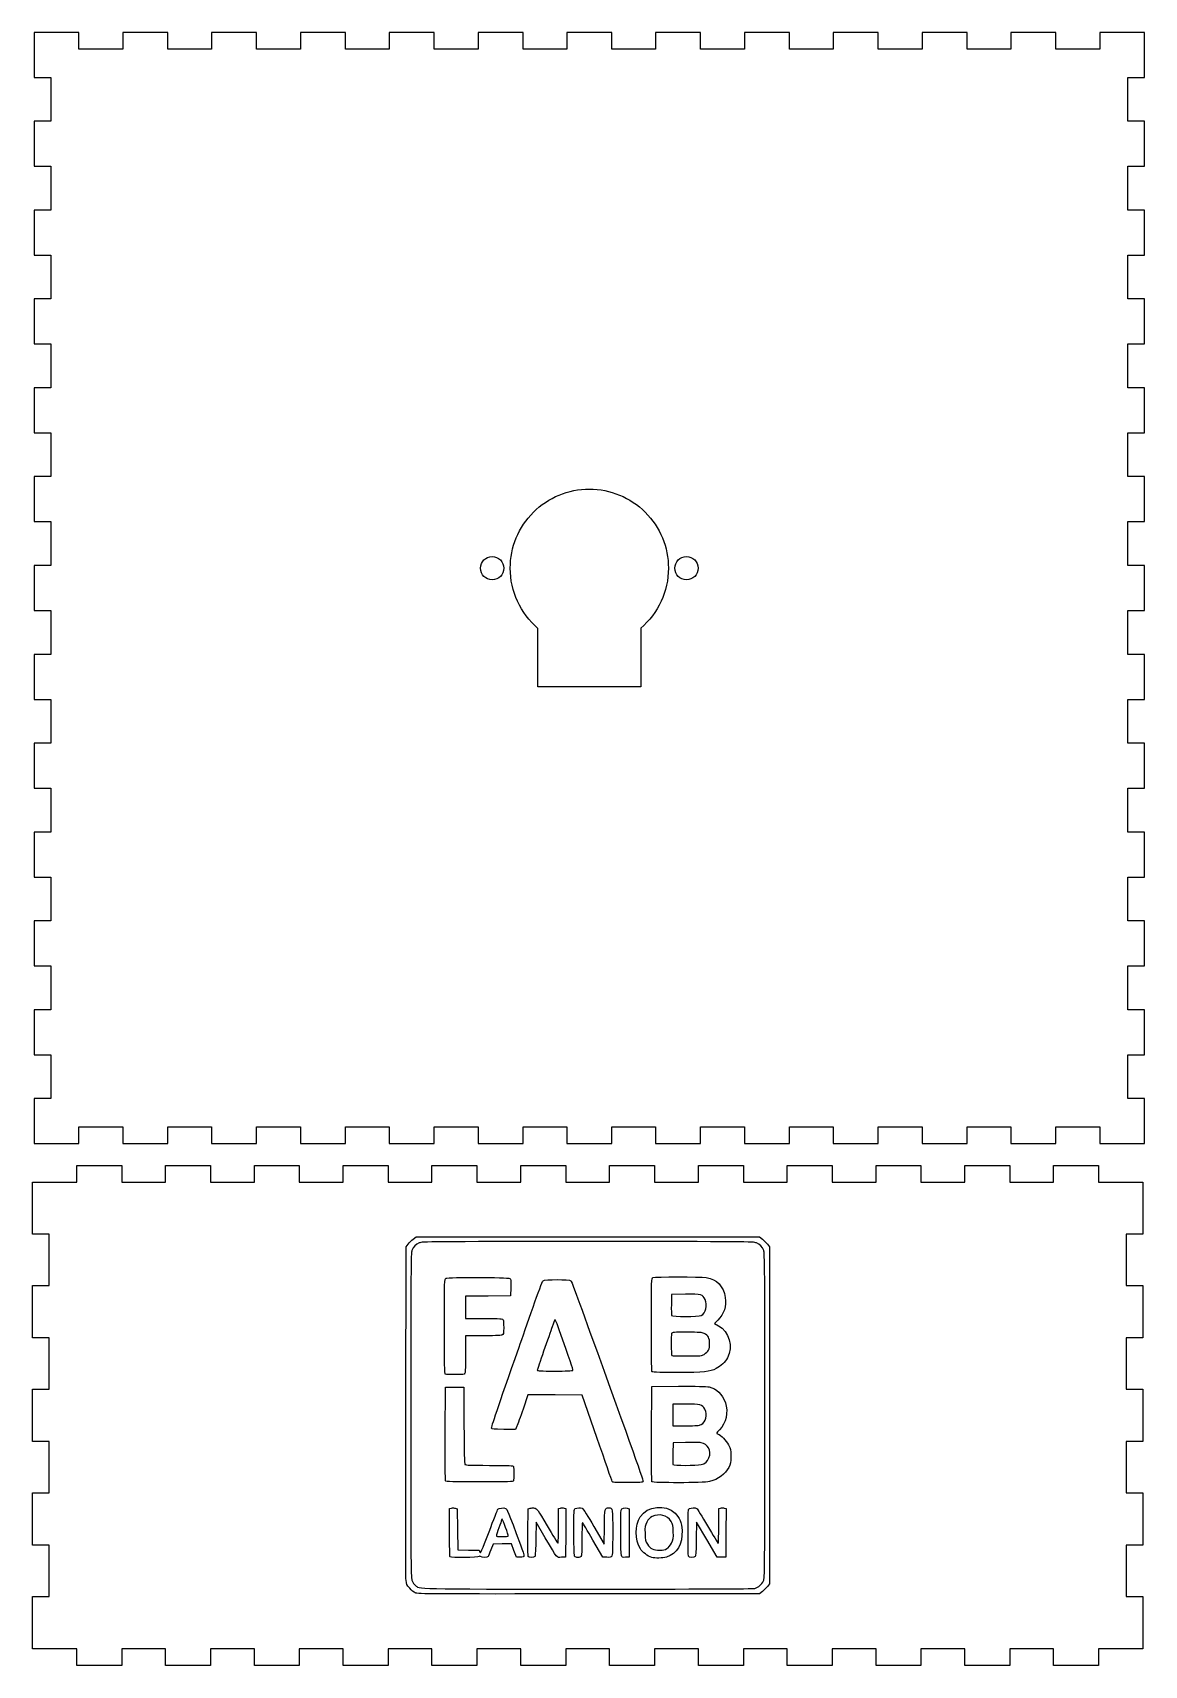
# Model space of a CAD drawing. Extents: x -71 to 335, y -158 to 346.
# Drawn here: x -70.6 to 129.7, y -157.8 to 136.2 of the extents above; entities that cross this region are included whole.
import ezdxf

# ---------------------------------------------------------------- set-up
doc = ezdxf.new("R2010")
doc.units = 0
doc.layers.add('Calque_1', color=7, linetype='CONTINUOUS')

msp = doc.modelspace()

# ---------------------------------------------------------------- linework, layer by layer
at = {"layer": 'Calque_1', "color": 1}
for p, q in [((-70.327493, 136.17101), (-70.327493, 128.12085)), ((-62.277339, 136.17101), (-70.327493, 136.17101)), ((-62.277339, 133.17067), (-62.277339, 136.17101)), ((-46.277281, 136.17101), (-54.377561, 136.17101)), ((-54.377561, 136.17101), (-54.377561, 133.17067)), ((-46.277281, 133.17067), (-46.277281, 136.17101)), ((-30.277225, 136.17101), (-38.377506, 136.17101)), ((-38.377506, 136.17101), (-38.377506, 133.17067)), ((-30.277225, 133.17067), (-30.277225, 136.17101)), ((-14.277167, 136.17101), (-22.377449, 136.17101)), ((-22.377449, 136.17101), (-22.377449, 133.17067)), ((-14.277167, 133.17067), (-14.277167, 136.17101)), ((1.722375, 136.17101), (-6.377389, 136.17101)), ((-6.377389, 136.17101), (-6.377389, 133.17067)), ((1.722375, 133.17067), (1.722375, 136.17101)), ((17.722429, 136.17101), (9.622665, 136.17101)), ((9.622665, 136.17101), (9.622665, 133.17067)), ((17.722429, 133.17067), (17.722429, 136.17101)), ((33.722486, 136.17101), (25.622723, 136.17101)), ((25.622723, 136.17101), (25.622723, 133.17067)), ((33.722486, 133.17067), (33.722486, 136.17101)), ((49.722541, 136.17101), (41.622778, 136.17101)), ((41.622778, 136.17101), (41.622778, 133.17067)), ((49.722541, 133.17067), (49.722541, 136.17101)), ((65.722599, 136.17101), (57.622835, 136.17101)), ((57.622835, 136.17101), (57.622835, 133.17067)), ((65.722599, 133.17067), (65.722599, 136.17101)), ((81.722657, 136.17101), (73.622375, 136.17101)), ((73.622375, 136.17101), (73.622375, 133.17067)), ((81.722657, 133.17067), (81.722657, 136.17101)), ((97.722695, 136.17101), (89.622432, 136.17101)), ((89.622432, 136.17101), (89.622432, 133.17067)), ((97.722695, 133.17067), (97.722695, 136.17101)), ((113.72274, 136.17101), (105.62246, 136.17101)), ((105.62246, 136.17101), (105.62246, 133.17067)), ((113.72274, 133.17067), (113.72274, 136.17101)), ((129.67267, 136.17101), (121.62252, 136.17101)), ((121.62252, 136.17101), (121.62252, 133.17067)), ((129.67267, 128.12085), (129.67267, 136.17101)), ((-54.377561, 133.17067), (-62.277339, 133.17067)), ((-38.377506, 133.17067), (-46.277281, 133.17067)), ((-22.377449, 133.17067), (-30.277225, 133.17067)), ((-6.377389, 133.17067), (-14.277167, 133.17067)), ((9.622665, 133.17067), (1.722375, 133.17067)), ((25.622723, 133.17067), (17.722429, 133.17067)), ((41.622778, 133.17067), (33.722486, 133.17067)), ((57.622835, 133.17067), (49.722541, 133.17067)), ((73.622375, 133.17067), (65.722599, 133.17067)), ((89.622432, 133.17067), (81.722657, 133.17067)), ((105.62246, 133.17067), (97.722695, 133.17067)), ((121.62252, 133.17067), (113.72274, 133.17067)), ((-70.327493, 128.12085), (-67.327158, 128.12085)), ((-67.327158, 128.12085), (-67.327158, 120.22056)), ((126.67234, 120.22056), (126.67234, 128.12085)), ((126.67234, 128.12085), (129.67267, 128.12085)), ((-67.327158, 120.22056), (-70.327493, 120.22056)), ((-70.327493, 120.22056), (-70.327493, 112.12079)), ((129.67267, 120.22056), (126.67234, 120.22056)), ((129.67267, 112.12079), (129.67267, 120.22056)), ((-70.327493, 112.12079), (-67.327158, 112.12079)), ((-67.327158, 112.12079), (-67.327158, 104.22102)), ((126.67234, 104.22102), (126.67234, 112.12079)), ((126.67234, 112.12079), (129.67267, 112.12079)), ((-67.327158, 104.22102), (-70.327493, 104.22102)), ((-70.327493, 104.22102), (-70.327493, 96.12074)), ((129.67267, 104.22102), (126.67234, 104.22102)), ((129.67267, 96.12074), (129.67267, 104.22102)), ((-70.327493, 96.12074), (-67.327158, 96.12074)), ((-67.327158, 96.12074), (-67.327158, 88.22096)), ((126.67234, 88.22096), (126.67234, 96.12074)), ((126.67234, 96.12074), (129.67267, 96.12074)), ((-67.327158, 88.22096), (-70.327493, 88.22096)), ((-70.327493, 88.22096), (-70.327493, 80.12068)), ((129.67267, 88.22096), (126.67234, 88.22096)), ((129.67267, 80.12068), (129.67267, 88.22096)), ((-70.327493, 80.12068), (-67.327158, 80.12068)), ((-67.327158, 80.12068), (-67.327158, 72.22091)), ((126.67234, 72.22091), (126.67234, 80.12068)), ((126.67234, 80.12068), (129.67267, 80.12068)), ((-67.327158, 72.22091), (-70.327493, 72.22091)), ((-70.327493, 72.22091), (-70.327493, 64.12062)), ((129.67267, 72.22091), (126.67234, 72.22091)), ((129.67267, 64.12062), (129.67267, 72.22091)), ((-70.327493, 64.12062), (-67.327158, 64.12062)), ((-67.327158, 64.12062), (-67.327158, 56.22085)), ((126.67234, 56.22085), (126.67234, 64.12062)), ((126.67234, 64.12062), (129.67267, 64.12062)), ((-67.327158, 56.22085), (-70.327493, 56.22085)), ((-70.327493, 56.22085), (-70.327493, 48.12057)), ((129.67267, 56.22085), (126.67234, 56.22085)), ((129.67267, 48.12057), (129.67267, 56.22085)), ((29.672604, 53.98791), (29.672604, 53.98791)), ((-70.327493, 48.12057), (-67.327158, 48.12057)), ((-67.327158, 48.12057), (-67.327158, 40.22079)), ((126.67234, 40.22079), (126.67234, 48.12057)), ((126.67234, 48.12057), (129.67267, 48.12057)), ((12.17238, 41.83775), (12.17238, 41.83775)), ((47.172828, 41.83775), (47.172828, 41.83775)), ((-67.327158, 40.22079), (-70.327493, 40.22079)), ((-70.327493, 40.22079), (-70.327493, 32.12103)), ((129.67267, 40.22079), (126.67234, 40.22079)), ((129.67267, 32.12103), (129.67267, 40.22079)), ((-70.327493, 32.12103), (-67.327158, 32.12103)), ((-67.327158, 32.12103), (-67.327158, 24.22074)), ((126.67234, 24.22074), (126.67234, 32.12103)), ((126.67234, 32.12103), (129.67267, 32.12103)), ((38.922686, 28.92019), (38.922686, 18.3534)), ((-67.327158, 24.22074), (-70.327493, 24.22074)), ((-70.327493, 24.22074), (-70.327493, 16.12098)), ((129.67267, 24.22074), (126.67234, 24.22074)), ((129.67267, 16.12098), (129.67267, 24.22074)), ((38.922686, 18.3534), (20.422522, 18.3534)), ((-70.327493, 16.12098), (-67.327158, 16.12098)), ((-67.327158, 16.12098), (-67.327158, 8.22068)), ((126.67234, 8.22068), (126.67234, 16.12098)), ((126.67234, 16.12098), (129.67267, 16.12098)), ((-67.327158, 8.22068), (-70.327493, 8.22068)), ((-70.327493, 8.22068), (-70.327493, 0.12091)), ((129.67267, 8.22068), (126.67234, 8.22068)), ((129.67267, 0.12091), (129.67267, 8.22068)), ((-70.327493, 0.12091), (-67.327158, 0.12091)), ((-67.327158, 0.12091), (-67.327158, -7.77939)), ((126.67234, -7.77939), (126.67234, 0.12091)), ((126.67234, 0.12091), (129.67267, 0.12091)), ((-67.327158, -7.77939), (-70.327493, -7.77939)), ((-70.327493, -7.77939), (-70.327493, -15.87915)), ((129.67267, -7.77939), (126.67234, -7.77939)), ((129.67267, -15.87915), (129.67267, -7.77939)), ((-70.327493, -15.87915), (-67.327158, -15.87915)), ((-67.327158, -15.87915), (-67.327158, -23.77943)), ((126.67234, -23.77943), (126.67234, -15.87915)), ((126.67234, -15.87915), (129.67267, -15.87915)), ((-67.327158, -23.77943), (-70.327493, -23.77943)), ((-70.327493, -23.77943), (-70.327493, -31.8792)), ((129.67267, -23.77943), (126.67234, -23.77943)), ((129.67267, -31.8792), (129.67267, -23.77943)), ((-70.327493, -31.8792), (-67.327158, -31.8792)), ((-67.327158, -31.8792), (-67.327158, -39.77897)), ((126.67234, -39.77897), (126.67234, -31.8792)), ((126.67234, -31.8792), (129.67267, -31.8792)), ((-67.327158, -39.77897), (-70.327493, -39.77897)), ((-70.327493, -39.77897), (-70.327493, -47.87926)), ((129.67267, -39.77897), (126.67234, -39.77897)), ((129.67267, -47.87926), (129.67267, -39.77897)), ((-70.327493, -47.87926), (-67.327158, -47.87926)), ((-67.327158, -47.87926), (-67.327158, -55.77904)), ((126.67234, -55.77904), (126.67234, -47.87926)), ((126.67234, -47.87926), (129.67267, -47.87926)), ((-67.327158, -55.77904), (-70.327493, -55.77904)), ((-70.327493, -55.77904), (-70.327493, -63.82919)), ((129.67267, -55.77904), (126.67234, -55.77904)), ((129.67267, -63.82919), (129.67267, -55.77904)), ((-62.277339, -63.82919), (-62.277339, -60.82938)), ((-62.277339, -60.82938), (-54.377561, -60.82938)), ((-54.377561, -60.82938), (-54.377561, -63.82919)), ((-46.277281, -63.82919), (-46.277281, -60.82938)), ((-46.277281, -60.82938), (-38.377506, -60.82938)), ((-38.377506, -60.82938), (-38.377506, -63.82919)), ((-30.277225, -63.82919), (-30.277225, -60.82938)), ((-30.277225, -60.82938), (-22.377449, -60.82938)), ((-22.377449, -60.82938), (-22.377449, -63.82919)), ((-14.277167, -63.82919), (-14.277167, -60.82938)), ((-14.277167, -60.82938), (-6.377389, -60.82938)), ((-6.377389, -60.82938), (-6.377389, -63.82919)), ((1.722375, -63.82919), (1.722375, -60.82938)), ((1.722375, -60.82938), (9.622665, -60.82938)), ((9.622665, -60.82938), (9.622665, -63.82919)), ((17.722429, -63.82919), (17.722429, -60.82938)), ((17.722429, -60.82938), (25.622723, -60.82938)), ((25.622723, -60.82938), (25.622723, -63.82919)), ((33.722486, -63.82919), (33.722486, -60.82938)), ((33.722486, -60.82938), (41.622778, -60.82938)), ((41.622778, -60.82938), (41.622778, -63.82919)), ((49.722541, -63.82919), (49.722541, -60.82938)), ((49.722541, -60.82938), (57.622835, -60.82938)), ((57.622835, -60.82938), (57.622835, -63.82919)), ((65.722599, -63.82919), (65.722599, -60.82938)), ((65.722599, -60.82938), (73.622375, -60.82938)), ((73.622375, -60.82938), (73.622375, -63.82919)), ((81.722657, -63.82919), (81.722657, -60.82938)), ((81.722657, -60.82938), (89.622432, -60.82938)), ((89.622432, -60.82938), (89.622432, -63.82919)), ((97.722695, -63.82919), (97.722695, -60.82938)), ((97.722695, -60.82938), (105.62246, -60.82938)), ((105.62246, -60.82938), (105.62246, -63.82919)), ((113.72274, -63.82919), (113.72274, -60.82938)), ((113.72274, -60.82938), (121.62252, -60.82938)), ((121.62252, -60.82938), (121.62252, -63.82919)), ((-70.327493, -63.82919), (-62.277339, -63.82919)), ((-54.377561, -63.82919), (-46.277281, -63.82919)), ((-38.377506, -63.82919), (-30.277225, -63.82919)), ((-22.377449, -63.82919), (-14.277167, -63.82919)), ((-6.377389, -63.82919), (1.722375, -63.82919)), ((9.622665, -63.82919), (17.722429, -63.82919)), ((25.622723, -63.82919), (33.722486, -63.82919)), ((41.622778, -63.82919), (49.722541, -63.82919)), ((57.622835, -63.82919), (65.722599, -63.82919)), ((73.622375, -63.82919), (81.722657, -63.82919)), ((89.622432, -63.82919), (97.722695, -63.82919)), ((105.62246, -63.82919), (113.72274, -63.82919)), ((121.62252, -63.82919), (129.67267, -63.82919)), ((-62.675853, -70.82481), (-62.675853, -67.82481)), ((-62.675853, -67.82481), (-54.575853, -67.82481)), ((-54.575853, -67.82481), (-54.575853, -70.82481)), ((-46.675853, -70.82481), (-46.675853, -67.82481)), ((-46.675853, -67.82481), (-38.575853, -67.82481)), ((-38.575853, -67.82481), (-38.575853, -70.82481)), ((-30.675853, -70.82481), (-30.675853, -67.82481)), ((-30.675853, -67.82481), (-22.575853, -67.82481)), ((-22.575853, -67.82481), (-22.575853, -70.82481)), ((-14.675853, -70.82481), (-14.675853, -67.82481)), ((-14.675853, -67.82481), (-6.575853, -67.82481)), ((-6.575853, -67.82481), (-6.575853, -70.82481)), ((1.324147, -70.82481), (1.324147, -67.82481)), ((1.324147, -67.82481), (9.424147, -67.82481)), ((9.424147, -67.82481), (9.424147, -70.82481)), ((17.324147, -70.82481), (17.324147, -67.82481)), ((17.324147, -67.82481), (25.424147, -67.82481)), ((25.424147, -67.82481), (25.424147, -70.82481)), ((33.324147, -70.82481), (33.324147, -67.82481)), ((33.324147, -67.82481), (41.424147, -67.82481)), ((41.424147, -67.82481), (41.424147, -70.82481)), ((49.324147, -70.82481), (49.324147, -67.82481)), ((49.324147, -67.82481), (57.424147, -67.82481)), ((57.424147, -67.82481), (57.424147, -70.82481)), ((65.324147, -70.82481), (65.324147, -67.82481)), ((65.324147, -67.82481), (73.424147, -67.82481)), ((73.424147, -67.82481), (73.424147, -70.82481)), ((81.324147, -70.82481), (81.324147, -67.82481)), ((81.324147, -67.82481), (89.424147, -67.82481)), ((89.424147, -67.82481), (89.424147, -70.82481)), ((97.324147, -70.82481), (97.324147, -67.82481)), ((97.324147, -67.82481), (105.42415, -67.82481)), ((105.42415, -67.82481), (105.42415, -70.82481)), ((113.32415, -70.82481), (113.32415, -67.82481)), ((113.32415, -67.82481), (121.42415, -67.82481)), ((121.42415, -67.82481), (121.42415, -70.82481)), ((-70.625853, -70.82481), (-62.675853, -70.82481)), ((-70.625853, -80.20815), (-70.625853, -70.82481)), ((-54.575853, -70.82481), (-46.675853, -70.82481)), ((-38.575853, -70.82481), (-30.675853, -70.82481)), ((-22.575853, -70.82481), (-14.675853, -70.82481)), ((-6.575853, -70.82481), (1.324147, -70.82481)), ((9.424147, -70.82481), (17.324147, -70.82481)), ((25.424147, -70.82481), (33.324147, -70.82481)), ((41.424147, -70.82481), (49.324147, -70.82481)), ((57.424147, -70.82481), (65.324147, -70.82481)), ((73.424147, -70.82481), (81.324147, -70.82481)), ((89.424147, -70.82481), (97.324147, -70.82481)), ((105.42415, -70.82481), (113.32415, -70.82481)), ((121.42415, -70.82481), (129.37415, -70.82481)), ((129.37415, -70.82481), (129.37415, -80.20815)), ((-67.625853, -80.20815), (-70.625853, -80.20815)), ((-67.625853, -89.44148), (-67.625853, -80.20815)), ((129.37415, -80.20815), (126.37415, -80.20815)), ((126.37415, -80.20815), (126.37415, -89.44148)), ((-70.625853, -98.87481), (-70.625853, -89.44148)), ((-70.625853, -89.44148), (-67.625853, -89.44148)), ((126.37415, -89.44148), (129.37415, -89.44148)), ((129.37415, -89.44148), (129.37415, -98.87481)), ((-67.625853, -98.87481), (-70.625853, -98.87481)), ((-67.625853, -108.10815), (-67.625853, -98.87481)), ((129.37415, -98.87481), (126.37415, -98.87481)), ((126.37415, -98.87481), (126.37415, -108.10815)), ((-70.625853, -117.54148), (-70.625853, -108.10815)), ((-70.625853, -108.10815), (-67.625853, -108.10815)), ((126.37415, -108.10815), (129.37415, -108.10815)), ((129.37415, -108.10815), (129.37415, -117.54148)), ((-67.625853, -117.54148), (-70.625853, -117.54148)), ((-67.625853, -126.77481), (-67.625853, -117.54148)), ((129.37415, -117.54148), (126.37415, -117.54148)), ((126.37415, -117.54148), (126.37415, -126.77481)), ((-70.625853, -136.20815), (-70.625853, -126.77481)), ((-70.625853, -126.77481), (-67.625853, -126.77481)), ((126.37415, -126.77481), (129.37415, -126.77481)), ((129.37415, -126.77481), (129.37415, -136.20815)), ((-67.625853, -136.20815), (-70.625853, -136.20815)), ((-67.625853, -145.44148), (-67.625853, -136.20815)), ((129.37415, -136.20815), (126.37415, -136.20815)), ((126.37415, -136.20815), (126.37415, -145.44148)), ((-70.625853, -154.82481), (-70.625853, -145.44148)), ((-70.625853, -145.44148), (-67.625853, -145.44148)), ((126.37415, -145.44148), (129.37415, -145.44148)), ((129.37415, -145.44148), (129.37415, -154.82481)), ((-62.675853, -154.82481), (-70.625853, -154.82481)), ((-62.675853, -157.82481), (-62.675853, -154.82481)), ((-46.675853, -154.82481), (-54.575853, -154.82481)), ((-54.575853, -154.82481), (-54.575853, -157.82481)), ((-46.675853, -157.82481), (-46.675853, -154.82481)), ((-30.675853, -154.82481), (-38.575853, -154.82481)), ((-38.575853, -154.82481), (-38.575853, -157.82481)), ((-30.675853, -157.82481), (-30.675853, -154.82481)), ((-14.675853, -154.82481), (-22.575853, -154.82481)), ((-22.575853, -154.82481), (-22.575853, -157.82481)), ((-14.675853, -157.82481), (-14.675853, -154.82481)), ((1.324147, -154.82481), (-6.575853, -154.82481)), ((-6.575853, -154.82481), (-6.575853, -157.82481)), ((1.324147, -157.82481), (1.324147, -154.82481)), ((17.324147, -154.82481), (9.424147, -154.82481)), ((9.424147, -154.82481), (9.424147, -157.82481)), ((17.324147, -157.82481), (17.324147, -154.82481)), ((33.324147, -154.82481), (25.424147, -154.82481)), ((25.424147, -154.82481), (25.424147, -157.82481)), ((33.324147, -157.82481), (33.324147, -154.82481)), ((49.324147, -154.82481), (41.424147, -154.82481)), ((41.424147, -154.82481), (41.424147, -157.82481)), ((49.324147, -157.82481), (49.324147, -154.82481)), ((65.324147, -154.82481), (57.424147, -154.82481)), ((57.424147, -154.82481), (57.424147, -157.82481)), ((65.324147, -157.82481), (65.324147, -154.82481)), ((81.324147, -154.82481), (73.424147, -154.82481)), ((73.424147, -154.82481), (73.424147, -157.82481)), ((81.324147, -157.82481), (81.324147, -154.82481)), ((97.324147, -154.82481), (89.424147, -154.82481)), ((89.424147, -154.82481), (89.424147, -157.82481)), ((97.324147, -157.82481), (97.324147, -154.82481)), ((113.32415, -154.82481), (105.42415, -154.82481)), ((105.42415, -154.82481), (105.42415, -157.82481)), ((113.32415, -157.82481), (113.32415, -154.82481)), ((129.37415, -154.82481), (121.42415, -154.82481)), ((121.42415, -154.82481), (121.42415, -157.82481)), ((-54.575853, -157.82481), (-62.675853, -157.82481)), ((-38.575853, -157.82481), (-46.675853, -157.82481)), ((-22.575853, -157.82481), (-30.675853, -157.82481)), ((-6.575853, -157.82481), (-14.675853, -157.82481)), ((9.424147, -157.82481), (1.324147, -157.82481)), ((25.424147, -157.82481), (17.324147, -157.82481)), ((41.424147, -157.82481), (33.324147, -157.82481)), ((57.424147, -157.82481), (49.324147, -157.82481)), ((73.424147, -157.82481), (65.324147, -157.82481)), ((89.424147, -157.82481), (81.324147, -157.82481)), ((105.42415, -157.82481), (97.324147, -157.82481)), ((121.42415, -157.82481), (113.32415, -157.82481))]:
    msp.add_line(p, q, dxfattribs=at)
at = {"layer": 'Calque_1', "color": 5}
for p, q in [((-3.357061, -82.44497), (-2.95359, -81.95497)), ((-2.051618, -81.06837), (-1.553116, -80.67177)), ((-1.553116, -80.67177), (29.39847, -80.67177)), ((29.39847, -80.67177), (60.350051, -80.67177)), ((60.350051, -80.67177), (60.848561, -81.06837)), ((61.750531, -81.95498), (62.154001, -82.44499)), ((-3.396741, -112.07162), (-3.357061, -82.44497)), ((62.154001, -82.44499), (62.154001, -112.80462)), ((15.529761, -89.80835), (15.492201, -91.2968)), ((44.491058, -91.03772), (44.454208, -92.84543)), ((46.995505, -91.00422), (44.491058, -91.03772)), ((11.438951, -91.3311), (7.385701, -91.3654)), ((7.385701, -91.3654), (7.385701, -93.37183)), ((7.385701, -93.37183), (7.385701, -95.37826)), ((15.492201, -91.2968), (11.438951, -91.3311)), ((7.385701, -95.37826), (10.73283, -95.37826)), ((49.816778, -94.82534), (49.816778, -94.82563)), ((52.835644, -95.65894), (52.207352, -96.26348)), ((52.207352, -96.26348), (52.929688, -96.66419)), ((10.474727, -98.48789), (7.385702, -98.48789)), ((7.385702, -98.48789), (7.385702, -101.73561)), ((50.358108, -101.82423), (50.358077, -101.82421)), ((3.727891, -105.39873), (3.727886, -105.39869)), ((26.696588, -104.70664), (26.696588, -104.70664)), ((40.94621, -104.89098), (40.94621, -104.89085)), ((3.726676, -116.10908), (3.760836, -107.75194)), ((3.760836, -107.75194), (5.408499, -107.75194)), ((5.408499, -107.75194), (7.056161, -107.75194)), ((7.056161, -107.75194), (7.090291, -114.60716)), ((40.897953, -116.10908), (40.932103, -107.62238)), ((40.932103, -107.62238), (45.743277, -107.58258)), ((18.621654, -109.10919), (17.730184, -111.66972)), ((23.514159, -109.14319), (18.621654, -109.10919)), ((28.406664, -109.17719), (23.514159, -109.14319)), ((31.044527, -116.82246), (28.406664, -109.17719)), ((46.999735, -110.79679), (44.688773, -110.79679)), ((44.688773, -110.79679), (44.688773, -112.74031)), ((44.688773, -112.74031), (44.688773, -114.68383)), ((49.818302, -114.45683), (49.818303, -114.45688)), ((62.154001, -112.80462), (62.154001, -143.16425)), ((16.363803, -115.33158), (14.243247, -115.33158)), ((16.601259, -114.78091), (16.363803, -115.33158)), ((44.688773, -114.68383), (47.028454, -114.68357)), ((44.754682, -117.72867), (44.717942, -119.60144)), ((46.995503, -117.68977), (44.754682, -117.72867)), ((49.829484, -121.66944), (49.829483, -121.66943)), ((3.755496, -124.62817), (3.755496, -124.62817)), ((33.777113, -124.69372), (33.777113, -124.69371)), ((40.926771, -124.75768), (40.926773, -124.75774)), ((4.485804, -129.58861), (4.833848, -129.50271)), ((4.485804, -133.90507), (4.485804, -129.58861)), ((5.525866, -129.53561), (5.869841, -129.65442)), ((5.869841, -129.65442), (5.935751, -133.34409)), ((18.620882, -133.86144), (18.655702, -129.65461)), ((18.655702, -129.65461), (18.998206, -129.53625)), ((20.105652, -132.05741), (20.039742, -135.06392)), ((21.743798, -134.86957), (20.105652, -132.05741)), ((24.125942, -129.58866), (24.455474, -129.50736)), ((24.125942, -132.69582), (24.125942, -129.58866)), ((25.116289, -129.50775), (25.447572, -129.58945)), ((25.447572, -129.58945), (25.412872, -133.95947)), ((36.501922, -129.53626), (36.845898, -129.65517)), ((36.845898, -129.65517), (36.845898, -133.99257)), ((48.972703, -132.03218), (48.937263, -135.04115)), ((50.826222, -135.18105), (48.972703, -132.03218)), ((52.992994, -129.58905), (53.322526, -129.50775)), ((52.992994, -132.78691), (52.992994, -129.58905)), ((53.98334, -129.50814), (54.314623, -129.58984)), ((54.314623, -129.58984), (54.279923, -133.95986)), ((5.935751, -133.34409), (6.001661, -137.03375)), ((15.06953, -134.53962), (15.06953, -134.53965)), ((25.412872, -133.95947), (25.378172, -138.32953)), ((30.483426, -132.79686), (32.36426, -135.98372)), ((32.36426, -135.98372), (32.39842, -132.88112)), ((36.845898, -133.99257), (36.845898, -138.32998)), ((52.67974, -138.32992), (50.826222, -135.18105)), ((54.279923, -133.95986), (54.245223, -138.32992)), ((6.001661, -137.03375), (7.921648, -137.06945)), ((7.921648, -137.06945), (9.841635, -137.10515)), ((9.841635, -137.10515), (9.964749, -137.44228)), ((12.335653, -135.99715), (11.936728, -137.03369)), ((13.99183, -135.96105), (12.335653, -135.99715)), ((15.648009, -135.92495), (13.99183, -135.96105)), ((16.099557, -137.12717), (15.648009, -135.92495)), ((16.551106, -138.32939), (16.099557, -137.12717)), ((32.130749, -138.33005), (30.332828, -135.26028)), ((35.461352, -138.06952), (35.461356, -138.06953)), ((43.647732, -136.80695), (43.647732, -136.80695)), ((4.573685, -138.30779), (4.573684, -138.30791)), ((17.206164, -138.32939), (16.551106, -138.32939)), ((18.6497, -138.23139), (18.649702, -138.23128)), ((25.378172, -138.32953), (24.633623, -138.36803)), ((27.0522, -138.23935), (27.052196, -138.23928)), ((32.836663, -138.37015), (32.130749, -138.33005)), ((36.845898, -138.32998), (36.219277, -138.36948)), ((40.914268, -138.3827), (40.914272, -138.38275)), ((47.536861, -138.18971), (47.536858, -138.18981)), ((53.462482, -138.32992), (52.67974, -138.32992)), ((54.245223, -138.32992), (53.462482, -138.32992)), ((59.480691, -143.96001), (59.480691, -143.96001)), ((62.154001, -143.16425), (61.750531, -143.65426)), ((-1.681029, -144.78705), (-1.681032, -144.78704)), ((60.350071, -144.93747), (29.551008, -144.96737)), ((60.848561, -144.54088), (60.350071, -144.93747))]:
    msp.add_line(p, q, dxfattribs=at)
at = {"layer": 'Calque_1', "color": 1}
for points in [[(19.596374, 49.814), (22.268728, 52.48645), (25.893258, 53.987851), (29.672604, 53.98791)], [(29.672604, 53.98791), (33.45204, 53.987988), (37.076702, 52.486647), (39.749167, 49.814183)], [(15.422828, 39.73762), (15.422751, 43.516966), (16.924021, 47.14155), (19.596374, 49.814)], [(39.749167, 49.814183), (42.421632, 47.141718), (43.922973, 43.517056), (43.922896, 39.73762)], [(10.072767, 39.73762), (10.072695, 40.897318), (11.012682, 41.837536), (12.17238, 41.83775)], [(12.17238, 41.83775), (12.72938, 41.837785), (13.263576, 41.616533), (13.657434, 41.222674)], [(13.657434, 41.222674), (14.051293, 40.828816), (14.272545, 40.29462), (14.27251, 39.73762)], [(45.072698, 39.73762), (45.072663, 40.29462), (45.293915, 40.828816), (45.687774, 41.222674)], [(45.687774, 41.222674), (46.081632, 41.616533), (46.615828, 41.837785), (47.172828, 41.83775)], [(47.172828, 41.83775), (48.332525, 41.837536), (49.272512, 40.897317), (49.27244, 39.73762)], [(12.17238, 37.638), (11.012881, 37.638214), (10.072977, 38.578121), (10.072767, 39.73762)], [(14.27251, 39.73762), (14.2723, 38.57792), (13.33208, 37.637928), (12.17238, 37.638)], [(20.422522, 28.90417), (17.251603, 31.6102), (15.424592, 35.569008), (15.422828, 39.73762)], [(43.922896, 39.73762), (43.916321, 35.574524), (42.089546, 31.622488), (38.922686, 28.92019)], [(47.172828, 37.638), (46.013128, 37.637928), (45.072908, 38.57792), (45.072698, 39.73762)], [(49.27244, 39.73762), (49.27223, 38.578122), (48.332326, 37.638214), (47.172828, 37.638)], [(20.422522, 18.3534), (20.422522, 18.3534), (20.422522, 28.90417), (20.422522, 28.90417)]]:
    msp.add_open_spline(points, degree=3, dxfattribs=at)
at = {"layer": 'Calque_1', "color": 5}
for points in [[(-2.95359, -81.95497), (-2.731681, -81.68547), (-2.325794, -81.2865), (-2.051618, -81.06837)], [(-0.984431, -81.75885), (-1.622534, -82.04834), (-2.024118, -82.45852), (-2.296269, -83.09878)], [(29.398467, -81.51965), (0.650622, -81.51965), (-0.476743, -81.52865), (-0.984431, -81.75885)], [(59.781361, -81.75885), (59.273671, -81.52853), (58.146311, -81.51965), (29.398467, -81.51965)], [(61.093201, -83.09878), (60.821051, -82.45852), (60.419471, -82.04834), (59.781361, -81.75885)], [(60.848561, -81.06837), (61.122731, -81.2865), (61.528621, -81.68548), (61.750531, -81.95498)], [(-2.296269, -83.09878), (-2.478394, -83.52724), (-2.499969, -86.71713), (-2.497385, -112.83285)], [(61.294321, -112.83285), (61.297321, -86.71713), (61.275321, -83.52724), (61.093201, -83.09878)], [(3.56312, -96.79721), (3.56312, -88.4904), (3.57002, -88.25748), (3.81808, -88.12696)], [(3.81808, -88.12696), (4.216302, -87.91747), (15.045882, -87.94511), (15.339801, -88.15636)], [(15.339801, -88.15636), (15.536545, -88.29777), (15.562242, -88.52125), (15.529761, -89.80835)], [(40.8662, -96.40871), (40.8662, -88.3579), (40.8732, -88.12785), (41.121161, -87.99739)], [(41.121161, -87.99739), (41.46183, -87.81817), (49.619738, -87.82145), (50.752176, -88.00139)], [(50.752176, -88.00139), (52.634791, -88.30031), (53.836994, -89.5672), (54.162402, -91.5951)], [(19.54383, -93.32144), (20.424797, -90.80065), (21.227247, -88.65792), (21.327053, -88.55982)], [(21.327053, -88.55982), (21.593164, -88.29824), (26.134636, -88.30086), (26.355727, -88.56282)], [(26.355727, -88.56282), (26.439907, -88.66252), (27.339291, -91.03847), (28.35436, -93.84271)], [(50.546617, -91.94672), (50.107617, -91.03735), (49.83963, -90.96622), (46.995505, -91.00422)], [(17.007209, -100.56083), (17.521383, -99.09995), (18.662863, -95.84223), (19.54383, -93.32144)], [(28.35436, -93.84271), (36.316284, -115.83838), (39.429136, -124.57026), (39.366087, -124.73176)], [(44.454208, -92.84543), (44.433938, -93.83967), (44.446908, -94.72883), (44.483028, -94.82134)], [(49.816778, -94.82563), (50.656394, -94.40148), (51.026633, -92.94104), (50.546617, -91.94672)], [(54.162402, -91.5951), (54.408475, -93.1286), (53.924374, -94.61139), (52.835644, -95.65894)], [(3.727886, -105.39869), (3.598413, -105.34739), (3.56312, -103.50488), (3.56312, -96.79721)], [(10.73283, -95.37826), (13.663378, -95.37826), (14.089917, -95.40376), (14.159968, -95.58321)], [(14.239978, -97.01167), (14.239978, -98.2058), (14.231878, -98.23821), (13.901865, -98.36153)], [(14.159968, -95.58321), (14.203978, -95.69593), (14.239978, -96.33874), (14.239978, -97.01167)], [(22.970382, -96.86824), (22.751077, -97.5096), (22.061282, -99.48804), (21.437507, -101.26477)], [(23.466413, -95.59623), (23.412903, -95.65443), (23.189687, -96.22687), (22.970382, -96.86824)], [(24.249075, -97.41018), (23.872121, -96.35427), (23.519923, -95.53799), (23.466413, -95.59623)], [(40.94621, -104.89085), (40.9022, -104.77813), (40.8662, -100.96117), (40.8662, -96.40871)], [(44.483028, -94.82134), (44.574318, -95.05519), (49.354761, -95.05907), (49.816778, -94.82534)], [(52.929688, -96.66419), (54.859281, -97.73464), (55.624641, -100.45563), (54.557241, -102.45042)], [(13.901865, -98.36153), (13.715903, -98.43103), (12.173691, -98.48789), (10.474727, -98.48789)], [(26.696588, -104.70664), (26.771088, -104.58815), (26.141256, -102.71052), (24.249075, -97.41018)], [(44.505161, -98.04494), (44.396089, -98.32434), (44.403191, -101.92139), (44.513061, -102.02936)], [(47.24028, -97.8402), (44.940639, -97.84007), (44.574457, -97.8674), (44.505161, -98.04494)], [(50.347367, -98.06694), (49.961408, -97.87349), (49.507577, -97.84037), (47.24028, -97.8402)], [(51.345334, -99.91308), (51.345334, -98.89442), (51.102676, -98.44552), (50.347367, -98.06694)], [(50.358077, -101.82421), (51.140277, -101.30092), (51.345334, -100.90397), (51.345334, -99.91308)], [(7.385702, -101.73561), (7.385702, -103.72657), (7.332902, -105.08031), (7.249251, -105.23395)], [(12.045096, -115.13282), (11.977556, -114.9598), (13.116199, -111.616), (17.007209, -100.56083)], [(21.437507, -101.26477), (20.813731, -103.04151), (20.30337, -104.57203), (20.30337, -104.66593)], [(44.513061, -102.02936), (44.561391, -102.07686), (45.798251, -102.11576), (47.261637, -102.11576)], [(47.261637, -102.11576), (49.803896, -102.11576), (49.941741, -102.10276), (50.358108, -101.82423)], [(54.557241, -102.45042), (54.16394, -103.18543), (53.333441, -103.97881), (52.548917, -104.36898)], [(5.502729, -105.47433), (4.61719, -105.46833), (3.818513, -105.43473), (3.727891, -105.39873)], [(7.249251, -105.23395), (7.125275, -105.46165), (6.965607, -105.48363), (5.502729, -105.47433)], [(20.30337, -104.66593), (20.30337, -104.80244), (20.935923, -104.83666), (23.459102, -104.83666)], [(23.459102, -104.83666), (25.428138, -104.83666), (26.645577, -104.78776), (26.696588, -104.70664)], [(45.526711, -105.09368), (41.543088, -105.09568), (41.01703, -105.07238), (40.94621, -104.89098)], [(52.548917, -104.36898), (51.270218, -105.00492), (50.433959, -105.09123), (45.526711, -105.09368)], [(45.743277, -107.58258), (48.915617, -107.55638), (50.785891, -107.59158), (51.233894, -107.68628)], [(51.233894, -107.68628), (52.609091, -107.97664), (53.644417, -108.98024), (54.183265, -110.54528)], [(17.730184, -111.66972), (17.239876, -113.07801), (16.731859, -114.47805), (16.601259, -114.78091)], [(50.480782, -111.6888), (50.065104, -110.88789), (49.709593, -110.79679), (46.999735, -110.79679)], [(49.818303, -114.45688), (50.706758, -114.00978), (51.015607, -112.71929), (50.480782, -111.6888)], [(54.183265, -110.54528), (54.752071, -112.19732), (54.295674, -114.27256), (53.114133, -115.40666)], [(-3.353611, -142.50519), (-3.399151, -142.06139), (-3.418561, -128.36628), (-3.396741, -112.07162)], [(-2.497385, -112.83285), (-2.494585, -140.99732), (-2.485425, -142.10628), (-2.251148, -142.60525)], [(7.090291, -114.60716), (7.114191, -119.40709), (7.168421, -121.5145), (7.271197, -121.63622)], [(47.028454, -114.68357), (48.996135, -114.68344), (49.43971, -114.64737), (49.818302, -114.45683)], [(61.049451, -142.61061), (61.281891, -142.10761), (61.291541, -140.93453), (61.294321, -112.83285)], [(3.755496, -124.62817), (3.720856, -124.53907), (3.707896, -120.7055), (3.726676, -116.10908)], [(14.243247, -115.33158), (12.458996, -115.33158), (12.110383, -115.30008), (12.045096, -115.13282)], [(33.777113, -124.69371), (33.725013, -124.56942), (32.495352, -121.02736), (31.044527, -116.82246)], [(40.926773, -124.75774), (40.892143, -124.66864), (40.879173, -120.77676), (40.897953, -116.10908)], [(53.114133, -115.40666), (52.5186, -115.97827), (52.494102, -116.0593), (52.880369, -116.17981)], [(52.880369, -116.17981), (53.382575, -116.33649), (54.324619, -117.30955), (54.751531, -118.11259)], [(44.717942, -119.60144), (44.697732, -120.63147), (44.710742, -121.54978), (44.746762, -121.64214)], [(49.821537, -117.73377), (49.499671, -117.68817), (48.227955, -117.66837), (46.995503, -117.68977)], [(51.225998, -120.43552), (51.711099, -119.18693), (51.045898, -117.90729), (49.821537, -117.73377)], [(49.829483, -121.66943), (50.557813, -121.50452), (50.94284, -121.16433), (51.225998, -120.43552)], [(54.751531, -118.11259), (55.137241, -118.83813), (55.167351, -118.98853), (55.167521, -120.19043)], [(55.167521, -120.19043), (55.167651, -121.3575), (55.131321, -121.55407), (54.800801, -122.17079)], [(7.271197, -121.63622), (7.388421, -121.77506), (8.274442, -121.81007), (11.671655, -121.81007)], [(11.671655, -121.81007), (15.428858, -121.81007), (15.934674, -121.83397), (16.005344, -122.01501)], [(16.005344, -122.01501), (16.109305, -122.28132), (16.109305, -124.31888), (16.005344, -124.58518)], [(44.746762, -121.64214), (44.828962, -121.85269), (48.922982, -121.87467), (49.829484, -121.66944)], [(54.800801, -122.17079), (54.119469, -123.44225), (52.932889, -124.3134), (51.319851, -124.72638)], [(9.871903, -124.79013), (5.150616, -124.79013), (3.804612, -124.75453), (3.755496, -124.62817)], [(16.005344, -124.58518), (15.933994, -124.76795), (15.270245, -124.79013), (9.871903, -124.79013)], [(36.582276, -124.91971), (34.128454, -124.91971), (33.862867, -124.89831), (33.777113, -124.69372)], [(39.366087, -124.73176), (39.305267, -124.88754), (38.828897, -124.91971), (36.582276, -124.91971)], [(51.319851, -124.72638), (50.302051, -124.98697), (41.02677, -125.01492), (40.926771, -124.75768)], [(38.84424, -131.07265), (40.111848, -129.09759), (43.381964, -128.76344), (45.128261, -130.43054)], [(4.833848, -129.50271), (5.025271, -129.45551), (5.33668, -129.47031), (5.525866, -129.53561)], [(11.600248, -133.80419), (12.432059, -131.61782), (13.15013, -129.76933), (13.195961, -129.69643)], [(13.195961, -129.69643), (13.320918, -129.49769), (14.296168, -129.40509), (14.597087, -129.56339)], [(13.84389, -131.68915), (13.843495, -131.77825), (13.635933, -132.39837), (13.382545, -133.06725)], [(13.949686, -131.52719), (13.891856, -131.52719), (13.844244, -131.60009), (13.84389, -131.68915)], [(15.06953, -134.53965), (15.14617, -134.40233), (14.077372, -131.52719), (13.949686, -131.52719)], [(14.597087, -129.56339), (14.854193, -129.69865), (14.984933, -130.01905), (17.269021, -136.11147)], [(18.998206, -129.53625), (19.186583, -129.47115), (19.543742, -129.45535), (19.791893, -129.50115)], [(19.791893, -129.50115), (20.221331, -129.58035), (20.331098, -129.73421), (22.069345, -132.69367)], [(24.455474, -129.50736), (24.636717, -129.46266), (24.934083, -129.46286), (25.116289, -129.50775)], [(26.89402, -133.90331), (26.89402, -129.9028), (26.905, -129.71705), (27.148981, -129.5887)], [(27.148981, -129.5887), (27.43045, -129.44063), (28.076195, -129.41143), (28.396591, -129.5323)], [(28.439437, -132.09666), (28.386927, -132.04506), (28.343967, -133.37105), (28.343967, -135.04334)], [(28.396591, -129.5323), (28.509892, -129.575), (29.448967, -131.04409), (30.483426, -132.79686)], [(30.332828, -135.26028), (29.343973, -133.5719), (28.491947, -132.14827), (28.439437, -132.09666)], [(32.39842, -132.88112), (32.43537, -129.52499), (32.45124, -129.45459), (33.170921, -129.45459)], [(33.170921, -129.45459), (33.867443, -129.45459), (33.880114, -129.53419), (33.880114, -133.90918)], [(35.461356, -138.06953), (35.320046, -137.70418), (35.277249, -130.3741), (35.413506, -129.87425)], [(35.413506, -129.87425), (35.508566, -129.52554), (36.015515, -129.36811), (36.501922, -129.53626)], [(38.8644, -136.83948), (37.85805, -135.21778), (37.848982, -132.62337), (38.84424, -131.07265)], [(40.032417, -132.05495), (39.677683, -132.71807), (39.658974, -132.83264), (39.703684, -134.06814)], [(40.987642, -131.0508), (40.551903, -131.2773), (40.315445, -131.52586), (40.032417, -132.05495)], [(44.391882, -131.89417), (43.734335, -130.79126), (42.212332, -130.4142), (40.987642, -131.0508)], [(44.79512, -133.79285), (44.75602, -132.66014), (44.70481, -132.41905), (44.391882, -131.89417)], [(45.128261, -130.43054), (45.912095, -131.17882), (46.298381, -132.1377), (46.371797, -133.51735)], [(47.456848, -133.85385), (47.456848, -129.90224), (47.467918, -129.717), (47.711808, -129.5887)], [(47.711808, -129.5887), (48.013727, -129.42987), (48.770988, -129.41494), (49.008525, -129.5631)], [(49.008525, -129.5631), (49.100725, -129.6206), (49.98058, -131.03364), (50.963752, -132.70314)], [(53.322526, -129.50775), (53.503769, -129.46305), (53.801135, -129.46325), (53.98334, -129.50814)], [(4.573684, -138.30791), (4.525354, -138.26041), (4.485804, -136.27913), (4.485804, -133.90507)], [(9.964749, -137.44228), (10.07211, -137.73627), (10.281401, -137.27071), (11.600248, -133.80419)], [(13.382545, -133.06725), (13.129158, -133.73612), (12.921841, -134.36291), (12.921841, -134.4601)], [(12.921841, -134.4601), (12.921841, -134.59451), (13.172433, -134.63682), (13.968566, -134.63682)], [(13.968566, -134.63682), (14.544264, -134.63682), (15.039698, -134.59312), (15.06953, -134.53962)], [(18.649702, -138.23128), (18.614702, -138.14158), (18.601732, -136.1752), (18.620882, -133.86144)], [(20.039742, -135.06392), (20.003492, -136.7175), (19.925847, -138.14331), (19.867196, -138.23239)], [(24.633623, -138.36803), (23.736501, -138.41443), (23.981517, -138.711), (21.743798, -134.86957)], [(22.069345, -132.69367), (23.073793, -134.40379), (23.947438, -135.80298), (24.010778, -135.80298)], [(24.010778, -135.80298), (24.074118, -135.80298), (24.125942, -134.40476), (24.125942, -132.69582)], [(27.052196, -138.23928), (26.935707, -138.12478), (26.89402, -136.98205), (26.89402, -133.90331)], [(28.343967, -135.04334), (28.343967, -137.23544), (28.299827, -138.12726), (28.185791, -138.23935)], [(33.880114, -133.90918), (33.880114, -136.99376), (33.839964, -138.01052), (33.711345, -138.18343)], [(39.703684, -134.06814), (39.746604, -135.25433), (39.788234, -135.4368), (40.143878, -135.99797)], [(46.371797, -133.51735), (46.504708, -136.01507), (45.481189, -137.77012), (43.560233, -138.3384)], [(44.467763, -135.8028), (44.815825, -135.13642), (44.837012, -135.00634), (44.79512, -133.79285)], [(47.536858, -138.18981), (47.492848, -138.07709), (47.456848, -136.12591), (47.456848, -133.85385)], [(48.937263, -135.04115), (48.914253, -136.99522), (48.850823, -138.11052), (48.756358, -138.22241)], [(50.963752, -132.70314), (51.946926, -134.37264), (52.805712, -135.79398), (52.872167, -135.86168)], [(52.872167, -135.86168), (52.945517, -135.93638), (52.992994, -134.72812), (52.992994, -132.78691)], [(10.063196, -138.25329), (9.960007, -138.15185), (9.895108, -138.15185), (9.831335, -138.25329)], [(11.936728, -137.03369), (11.717322, -137.60379), (11.489818, -138.14311), (11.431166, -138.23219)], [(17.90229, -138.11977), (17.87102, -138.27935), (17.704844, -138.32939), (17.206164, -138.32939)], [(17.269021, -136.11147), (17.639907, -137.10074), (17.924877, -138.00448), (17.90229, -138.11977)], [(36.219277, -138.36948), (35.647843, -138.40548), (35.581093, -138.37948), (35.461352, -138.06952)], [(40.914272, -138.38275), (40.216301, -138.18391), (39.24483, -137.45252), (38.8644, -136.83948)], [(40.143878, -135.99797), (40.664485, -136.81942), (41.218408, -137.09861), (42.327546, -137.09861)], [(42.327546, -137.09861), (43.011753, -137.09861), (43.296424, -137.03571), (43.647732, -136.80695)], [(43.647732, -136.80695), (43.906564, -136.6384), (44.252701, -136.21455), (44.467763, -135.8028)], [(9.831335, -138.25329), (9.733855, -138.40832), (4.728747, -138.46018), (4.573685, -138.30779)], [(11.431166, -138.23219), (11.300176, -138.43114), (10.260436, -138.44718), (10.063196, -138.25329)], [(19.867196, -138.23239), (19.72735, -138.44479), (18.732691, -138.44393), (18.6497, -138.23139)], [(27.618995, -138.39483), (27.394254, -138.39483), (27.139196, -138.32483), (27.0522, -138.23935)], [(28.185791, -138.23935), (28.098791, -138.32485), (27.843737, -138.39483), (27.618995, -138.39483)], [(33.711345, -138.18343), (33.579296, -138.36094), (33.388989, -138.40156), (32.836663, -138.37015)], [(43.560233, -138.3384), (42.867631, -138.54329), (41.555014, -138.56529), (40.914268, -138.3827)], [(48.756358, -138.22241), (48.546837, -138.47057), (47.636974, -138.4462), (47.536861, -138.18971)], [(-2.692406, -143.94446), (-3.207328, -143.3815), (-3.279892, -143.22355), (-3.353611, -142.50519)], [(-1.681032, -144.78704), (-1.919168, -144.67142), (-2.374286, -144.29226), (-2.692406, -143.94446)], [(-1.673381, -143.4261), (-0.906334, -144.12009), (-2.61686, -144.08352), (29.33256, -144.08887)], [(-2.251148, -142.60525), (-2.117309, -142.8903), (-1.857314, -143.25968), (-1.673381, -143.4261)], [(29.33256, -144.08887), (49.344359, -144.09187), (59.149921, -144.05027), (59.480691, -143.96001)], [(59.480691, -143.96001), (60.136391, -143.78101), (60.754151, -143.24962), (61.049451, -142.61061)], [(61.750531, -143.65426), (61.528621, -143.92377), (61.122731, -144.32275), (60.848561, -144.54088)], [(29.551008, -144.96737), (1.368732, -144.99477), (-1.284841, -144.97937), (-1.681029, -144.78705)]]:
    msp.add_open_spline(points, degree=3, dxfattribs=at)

doc.saveas('drawing.dxf')
